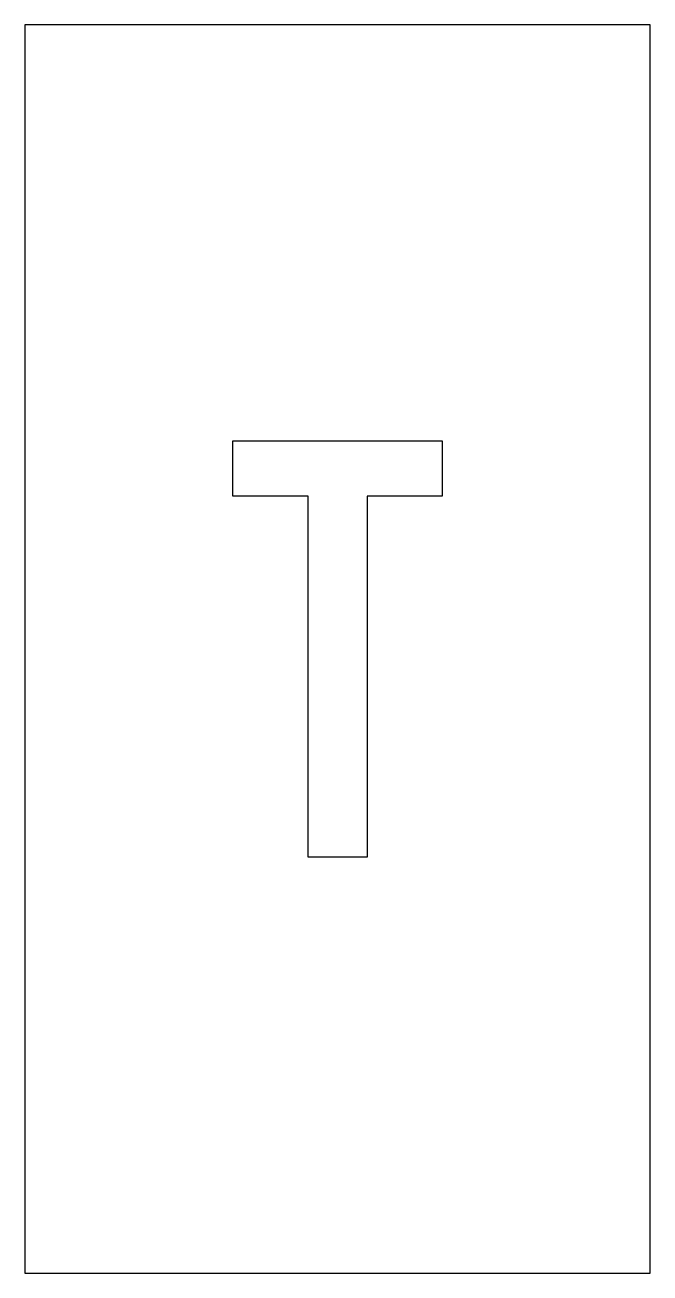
# Model space of a CAD drawing. Header units: inches. Extents: x 0 to 3.01, y 0 to 6.
import ezdxf

# ---------------------------------------------------------------- set-up
doc = ezdxf.new("R2010")
doc.units = ezdxf.units.IN
doc.header["$MEASUREMENT"] = 0
doc.layers.add('CUT', color=1, linetype='Continuous')

msp = doc.modelspace()

# ---------------------------------------------------------------- linework, layer by layer
at = {"layer": 'CUT'}
for points in [[(0, 0), (3.0059, 0), (3.0059, 6), (0, 6)], [(1.6462, 3.734), (1.6462, 2), (1.3617, 2), (1.3617, 3.734), (1, 3.734), (1, 4), (2.0059, 4), (2.0059, 3.734)]]:
    msp.add_lwpolyline(points, close=True, dxfattribs=at)

doc.saveas('drawing.dxf')
